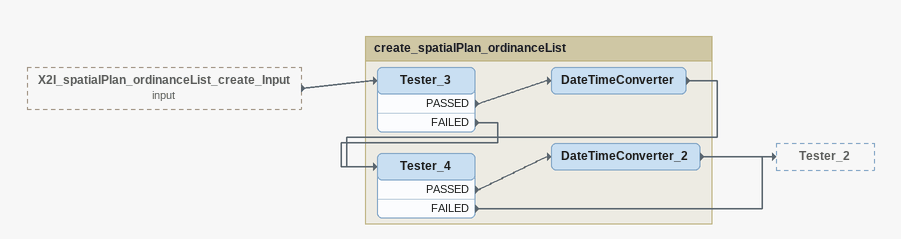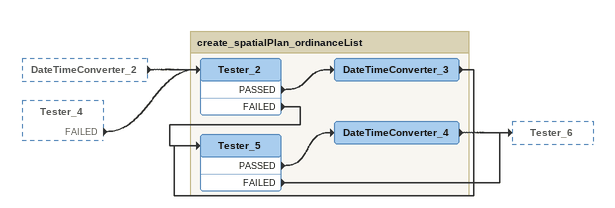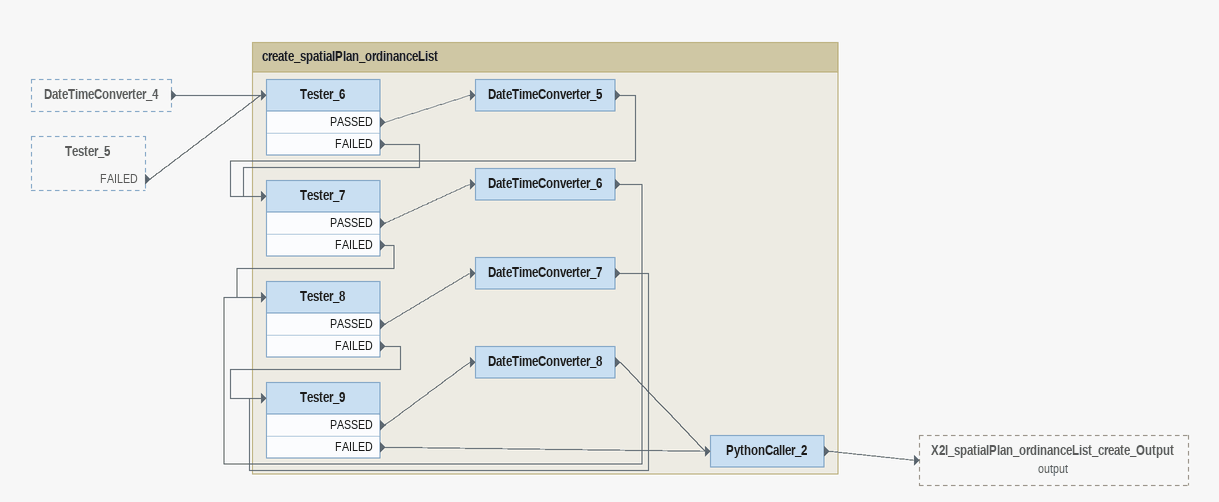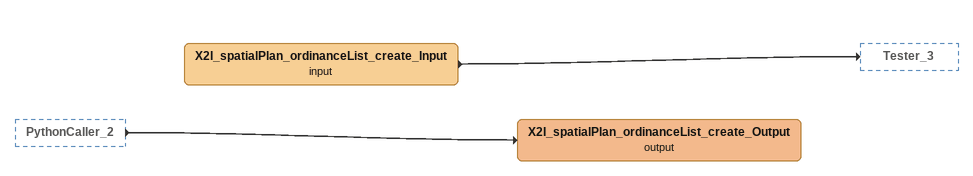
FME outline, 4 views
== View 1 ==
X2I_spatialPlan_ordinanceList_create_Input (input) [outside]
    -> Tester_3

Bookmark: create_spatialPlan_ordinanceList
Tester_3
    PASSED -> DateTimeConverter
    FAILED -> Tester_4
DateTimeConverter
    -> Tester_4
Tester_4
    PASSED -> DateTimeConverter_2
    FAILED -> Tester_2
DateTimeConverter_2
    -> Tester_2

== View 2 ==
DateTimeConverter_2 [outside]
    -> Tester_2
Tester_4 [outside]
    FAILED -> Tester_2

Bookmark: create_spatialPlan_ordinanceList
Tester_2
    PASSED -> DateTimeConverter_3
    FAILED -> Tester_5
DateTimeConverter_3
    -> Tester_5
Tester_5
    PASSED -> DateTimeConverter_4
    FAILED -> Tester_6
DateTimeConverter_4
    -> Tester_6

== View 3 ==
DateTimeConverter_4 [outside]
    -> Tester_6
Tester_5 [outside]
    FAILED -> Tester_6

Bookmark: create_spatialPlan_ordinanceList
Tester_6
    PASSED -> DateTimeConverter_5
    FAILED -> Tester_7
DateTimeConverter_5
    -> Tester_7
Tester_7
    PASSED -> DateTimeConverter_6
    FAILED -> Tester_8
DateTimeConverter_6
    -> Tester_8
Tester_8
    PASSED -> DateTimeConverter_7
    FAILED -> Tester_9
DateTimeConverter_7
    -> Tester_9
Tester_9
    PASSED -> DateTimeConverter_8
    FAILED -> PythonCaller_2
DateTimeConverter_8
    -> PythonCaller_2
PythonCaller_2
    -> X2I_spatialPlan_ordinanceList_create_Output (output)

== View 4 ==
PythonCaller_2 [outside]
    -> X2I_spatialPlan_ordinanceList_create_Output (output)
X2I_spatialPlan_ordinanceList_create_Input (input)
    -> Tester_3
X2I_spatialPlan_ordinanceList_create_Output (output)
